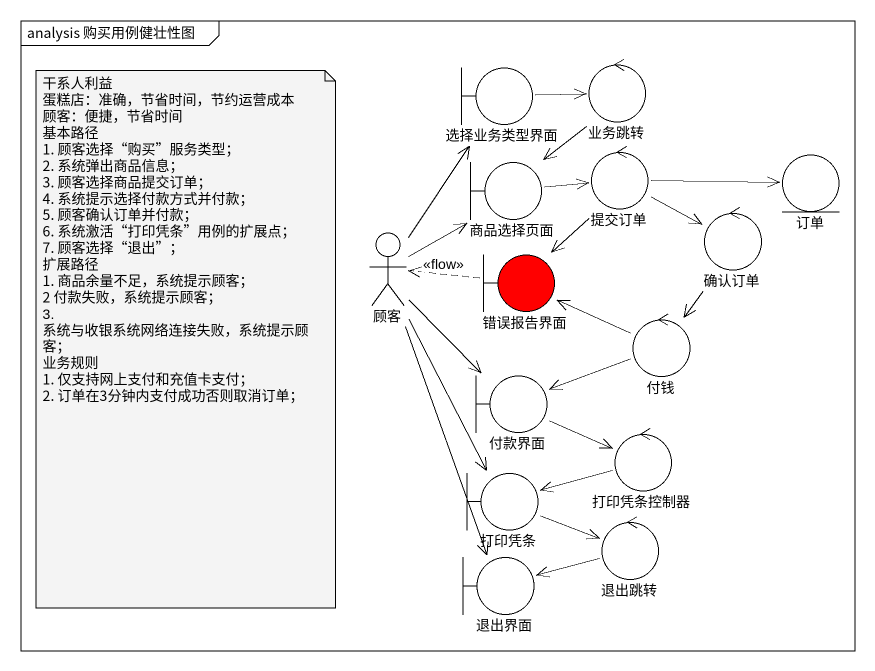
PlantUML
@startuml
mainframe analysis 购买用例健壮性图
boundary 选择业务类型界面
control 业务跳转
boundary 商品选择页面
control 提交订单
entity 订单
actor 顾客
boundary 错误报告界面 #FF0000
control 确认订单
control 付钱
boundary 付款界面
control 打印凭条控制器
boundary 打印凭条
control 退出跳转
boundary 退出界面
选择业务类型界面 -right-> 业务跳转
业务跳转 --> 商品选择页面
商品选择页面 -right-> 提交订单
提交订单 -right-> 订单
提交订单 --> 错误报告界面
提交订单 -right-> 确认订单
顾客 -up-> 选择业务类型界面
顾客 -up-> 商品选择页面
顾客 --> 付款界面
顾客 --> 打印凭条
顾客 --> 退出界面
错误报告界面 .left.> 顾客 : <<flow>>
确认订单 --> 付钱
付钱 -left-> 错误报告界面
付钱 -left-> 付款界面
付款界面 -right-> 打印凭条控制器
打印凭条控制器 -left-> 打印凭条
打印凭条 -right-> 退出跳转
退出跳转 -left-> 退出界面
note as N1
  干系人利益
  蛋糕店：准确，节省时间，节约运营成本
  顾客：便捷，节省时间
  基本路径
  1. 顾客选择“购买”服务类型；
  2. 系统弹出商品信息；
  3. 顾客选择商品提交订单；
  4. 系统提示选择付款方式并付款；
  5. 顾客确认订单并付款；
  6. 系统激活“打印凭条”用例的扩展点；
  7. 顾客选择“退出”；
  扩展路径
  1. 商品余量不足，系统提示顾客；
  2 付款失败，系统提示顾客；
  3. 系统与收银系统网络连接失败，系统提示顾客；
  业务规则
  1. 仅支持网上支付和充值卡支付；
  2. 订单在3分钟内支付成功否则取消订单；
end note
@enduml
